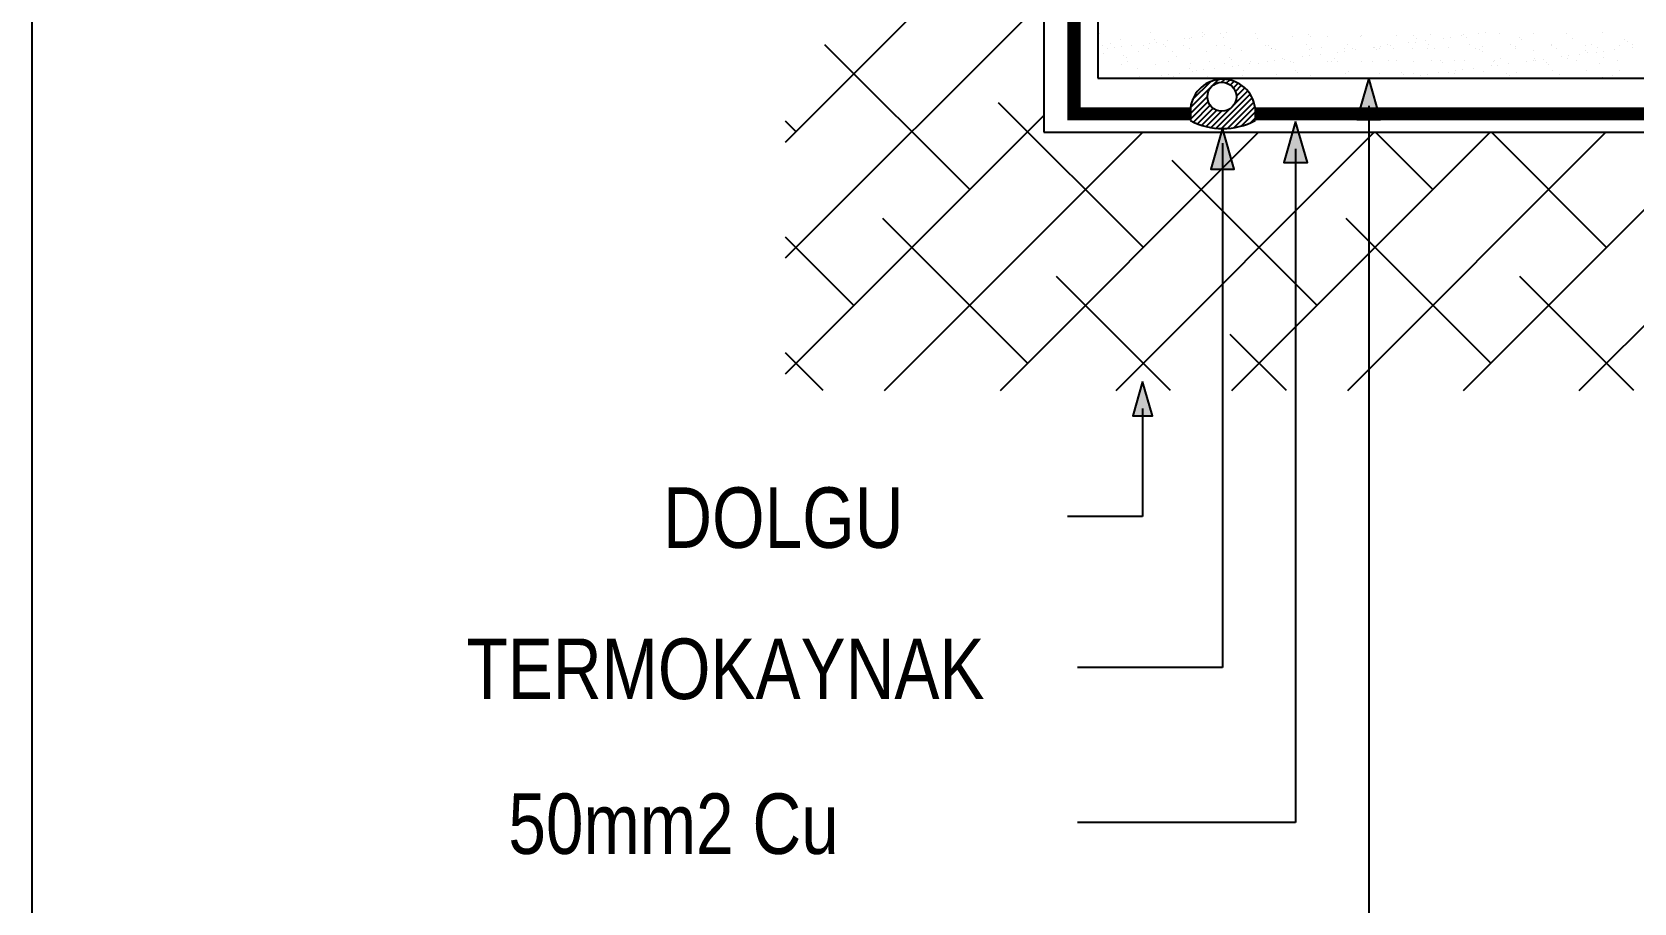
# Model space of a CAD drawing. Header units: millimetres. Extents: x -1335 to 33749, y 2338 to 5277.
# Drawn here: x 8393.3 to 8747.4, y 3529.8 to 3722.2 of the extents above; entities that cross this region are included whole.
import ezdxf

# ---------------------------------------------------------------- set-up
doc = ezdxf.new("R2010")
doc.units = ezdxf.units.MM
doc.styles.add('ELEKTRIK', font='arial.ttf', dxfattribs={"height": 0.2})

msp = doc.modelspace()

# ---------------------------------------------------------------- hatches: boundary and pattern name
h = msp.add_hatch()
h.set_pattern_fill('ANSI31', color=256, scale=7.238831, style=0)
h.set_pattern_definition([(45, (-129921.163, -941.2649), (-0.639828294, 0.639828294), [])])
h.paths.add_polyline_path([(8663.66, 3705.43, 0.881378), (8649.36, 3705.48), (8649.36, 3702.64, 0.244886), (8663.66, 3702.63)])
h.paths.add_polyline_path([(8653.11, 3707.91, -1), (8659.52, 3707.91, -1)], flags=16)
for points in [[(8686.17, 3702.88), (8691.37, 3702.88), (8688.77, 3711.99)], [(8653.83, 3691.89), (8659.03, 3691.89), (8656.43, 3701)], [(8670, 3693.35), (8675.2, 3693.35), (8672.6, 3702.46)], [(8636.6, 3637.42), (8640.94, 3637.42), (8638.77, 3645.01)]]:
    msp.add_hatch(color=256).paths.add_polyline_path(points)

# ---------------------------------------------------------------- linework, layer by layer
for p, q in [((8616.93, 3981.96), (8616.93, 3700.05)), ((8628.88, 3981.96), (8628.88, 3711.99)), ((8559.87, 3697.89), (8616.93, 3754.95)), ((8559.87, 3672.3), (8616.93, 3729.36)), ((8629.2, 3721.91), (8629.2, 3721.91)), ((8640.43, 3722.14), (8640.43, 3722.14)), ((8652.01, 3722.04), (8652.01, 3722.04)), ((8652.55, 3721.55), (8652.55, 3721.55)), ((8655.91, 3721.82), (8655.91, 3721.82)), ((8657.41, 3722.02), (8657.41, 3722.02)), ((8663.77, 3721.79), (8663.77, 3721.79)), ((8675.36, 3721.69), (8675.36, 3721.69)), ((8702.38, 3721.59), (8702.38, 3721.59)), ((8709.79, 3721.56), (8709.79, 3721.56)), ((8713.13, 3721.85), (8713.13, 3721.85)), ((8714.64, 3722.05), (8714.64, 3722.05)), ((8717.61, 3721.84), (8717.61, 3721.84)), ((8725.19, 3721.94), (8725.19, 3721.94)), ((8732.59, 3721.9), (8732.59, 3721.9)), ((8740.41, 3722.18), (8740.41, 3722.18)), ((8600.57, 3687.4), (8568.57, 3719.39)), ((8629.89, 3719.26), (8629.89, 3719.26)), ((8631.11, 3718.48), (8631.11, 3718.48)), ((8631.72, 3719.6), (8631.72, 3719.6)), ((8632.52, 3718.74), (8632.52, 3718.74)), ((8633.96, 3720.56), (8633.96, 3720.56)), ((8634.03, 3718.94), (8634.03, 3718.94)), ((8636.38, 3719.25), (8636.38, 3719.25)), ((8638.91, 3719.27), (8638.91, 3719.27)), ((8640.13, 3718.49), (8640.13, 3718.49)), ((8640.32, 3719.76), (8640.32, 3719.76)), ((8641.37, 3720.53), (8641.37, 3720.53)), ((8641.82, 3719.96), (8641.82, 3719.96)), ((8643.31, 3719.5), (8643.31, 3719.5)), ((8643.84, 3719.01), (8643.84, 3719.01)), ((8644.18, 3720.27), (8644.18, 3720.27)), ((8647.92, 3719.29), (8647.92, 3719.29)), ((8648.11, 3720.79), (8648.11, 3720.79)), ((8649.15, 3718.51), (8649.15, 3718.51)), ((8649.19, 3720.81), (8649.19, 3720.81)), ((8649.62, 3720.99), (8649.62, 3720.99)), ((8651.97, 3721.3), (8651.97, 3721.3)), ((8655.07, 3719.24), (8655.07, 3719.24)), ((8656.77, 3720.91), (8656.77, 3720.91)), ((8656.94, 3719.31), (8656.94, 3719.31)), ((8658.16, 3718.53), (8658.16, 3718.53)), ((8660.68, 3718.19), (8660.68, 3718.19)), ((8664.17, 3720.87), (8664.17, 3720.87)), ((8665.96, 3719.32), (8665.96, 3719.32)), ((8666.65, 3719.14), (8666.65, 3719.14)), ((8667.18, 3718.54), (8667.18, 3718.54)), ((8667.19, 3718.66), (8667.19, 3718.66)), ((8668.26, 3718.29), (8668.26, 3718.29)), ((8671.99, 3721.15), (8671.99, 3721.15)), ((8674.98, 3719.34), (8674.98, 3719.34)), ((8675.67, 3718.25), (8675.67, 3718.25)), ((8675.89, 3721.2), (8675.89, 3721.2)), ((8676.2, 3718.56), (8676.2, 3718.56)), ((8678.41, 3718.89), (8678.41, 3718.89)), ((8679.57, 3721.25), (8679.57, 3721.25)), ((8683.49, 3718.54), (8683.49, 3718.54)), ((8683.99, 3719.35), (8683.99, 3719.35)), ((8685.21, 3718.58), (8685.21, 3718.58)), ((8685.82, 3718.26), (8685.82, 3718.26)), ((8686.98, 3721.21), (8686.98, 3721.21)), ((8687.12, 3721.43), (8687.12, 3721.43)), ((8689.75, 3718.78), (8689.75, 3718.78)), ((8690, 3718.79), (8690, 3718.79)), ((8690.53, 3718.3), (8690.53, 3718.3)), ((8691.07, 3718.63), (8691.07, 3718.63)), ((8691.26, 3718.97), (8691.26, 3718.97)), ((8693.01, 3719.37), (8693.01, 3719.37)), ((8693.61, 3719.28), (8693.61, 3719.28)), ((8694.23, 3718.59), (8694.23, 3718.59)), ((8694.8, 3721.5), (8694.8, 3721.5)), ((8697.55, 3719.8), (8697.55, 3719.8)), ((8698.48, 3718.6), (8698.48, 3718.6)), ((8698.7, 3721.33), (8698.7, 3721.33)), ((8699.05, 3720), (8699.05, 3720)), ((8699.24, 3720.84), (8699.24, 3720.84)), ((8701.41, 3720.31), (8701.41, 3720.31)), ((8701.75, 3718.53), (8701.75, 3718.53)), ((8702.03, 3719.39), (8702.03, 3719.39)), ((8703.25, 3718.61), (8703.25, 3718.61)), ((8705.34, 3720.83), (8705.34, 3720.83)), ((8706.3, 3718.88), (8706.3, 3718.88)), ((8706.85, 3721.03), (8706.85, 3721.03)), ((8709.2, 3721.34), (8709.2, 3721.34)), ((8710.46, 3721.07), (8710.46, 3721.07)), ((8711.04, 3719.4), (8711.04, 3719.4)), ((8712.27, 3718.63), (8712.27, 3718.63)), ((8713.34, 3718.43), (8713.34, 3718.43)), ((8713.88, 3718.98), (8713.88, 3718.98)), ((8720.06, 3719.42), (8720.06, 3719.42)), ((8721.28, 3718.94), (8721.28, 3718.94)), ((8721.28, 3718.64), (8721.28, 3718.64)), ((8722.04, 3720.97), (8722.04, 3720.97)), ((8722.58, 3720.49), (8722.58, 3720.49)), ((8725.1, 3718.18), (8725.1, 3718.18)), ((8729.08, 3719.44), (8729.08, 3719.44)), ((8729.1, 3719.22), (8729.1, 3719.22)), ((8730.3, 3718.66), (8730.3, 3718.66)), ((8733.8, 3720.72), (8733.8, 3720.72)), ((8736.68, 3719.32), (8736.68, 3719.32)), ((8736.68, 3718.08), (8736.68, 3718.08)), ((8738.1, 3719.45), (8738.1, 3719.45)), ((8739.32, 3718.68), (8739.32, 3718.68)), ((8743.05, 3718.3), (8743.05, 3718.3)), ((8744.09, 3719.28), (8744.09, 3719.28)), ((8745.39, 3720.62), (8745.39, 3720.62)), ((8745.92, 3720.13), (8745.92, 3720.13)), ((8746.98, 3718.81), (8746.98, 3718.81)), ((8747.11, 3719.47), (8747.11, 3719.47)), ((8630.05, 3717.57), (8630.05, 3717.57)), ((8634.14, 3714.99), (8634.14, 3714.99)), ((8634.61, 3716.96), (8634.61, 3716.96)), ((8635.14, 3716.47), (8635.14, 3716.47)), ((8635.51, 3715.68), (8635.51, 3715.68)), ((8637.88, 3717.85), (8637.88, 3717.85)), ((8641.55, 3714.95), (8641.55, 3714.95)), ((8644.52, 3715.69), (8644.52, 3715.69)), ((8645.45, 3717.95), (8645.45, 3717.95)), ((8646.36, 3716.7), (8646.36, 3716.7)), ((8649.37, 3715.23), (8649.37, 3715.23)), ((8652.86, 3717.91), (8652.86, 3717.91)), ((8653.54, 3715.71), (8653.54, 3715.71)), ((8656.95, 3715.33), (8656.95, 3715.33)), ((8657.95, 3716.6), (8657.95, 3716.6)), ((8658.48, 3716.11), (8658.48, 3716.11)), ((8658.58, 3714.67), (8658.58, 3714.67)), ((8660.08, 3714.87), (8660.08, 3714.87)), ((8662.44, 3715.18), (8662.44, 3715.18)), ((8662.56, 3715.73), (8662.56, 3715.73)), ((8664.36, 3715.29), (8664.36, 3715.29)), ((8666.37, 3715.7), (8666.37, 3715.7)), ((8667.88, 3715.9), (8667.88, 3715.9)), ((8669.71, 3716.35), (8669.71, 3716.35)), ((8670.23, 3716.21), (8670.23, 3716.21)), ((8671.58, 3715.74), (8671.58, 3715.74)), ((8672.18, 3715.57), (8672.18, 3715.57)), ((8674.16, 3716.72), (8674.16, 3716.72)), ((8675.67, 3716.92), (8675.67, 3716.92)), ((8678.03, 3717.23), (8678.03, 3717.23)), ((8679.76, 3715.67), (8679.76, 3715.67)), ((8680.59, 3715.76), (8680.59, 3715.76)), ((8681.29, 3716.25), (8681.29, 3716.25)), ((8681.83, 3715.76), (8681.83, 3715.76)), ((8681.96, 3717.75), (8681.96, 3717.75)), ((8683.47, 3717.95), (8683.47, 3717.95)), ((8687.16, 3715.64), (8687.16, 3715.64)), ((8689.61, 3715.78), (8689.61, 3715.78)), ((8693.05, 3715.99), (8693.05, 3715.99)), ((8694.98, 3715.92), (8694.98, 3715.92)), ((8698.63, 3715.79), (8698.63, 3715.79)), ((8702.56, 3716.01), (8702.56, 3716.01)), ((8704.64, 3715.89), (8704.64, 3715.89)), ((8705.17, 3715.4), (8705.17, 3715.4)), ((8707.64, 3715.81), (8707.64, 3715.81)), ((8709.97, 3715.98), (8709.97, 3715.98)), ((8713.87, 3717.94), (8713.87, 3717.94)), ((8715.8, 3714.71), (8715.8, 3714.71)), ((8716.39, 3715.64), (8716.39, 3715.64)), ((8716.66, 3715.83), (8716.66, 3715.83)), ((8717.31, 3714.91), (8717.31, 3714.91)), ((8717.79, 3716.26), (8717.79, 3716.26)), ((8719.67, 3715.22), (8719.67, 3715.22)), ((8723.6, 3715.73), (8723.6, 3715.73)), ((8725.11, 3715.93), (8725.11, 3715.93)), ((8725.37, 3716.36), (8725.37, 3716.36)), ((8725.68, 3715.84), (8725.68, 3715.84)), ((8727.46, 3716.24), (8727.46, 3716.24)), ((8727.98, 3715.54), (8727.98, 3715.54)), ((8728.51, 3715.05), (8728.51, 3715.05)), ((8731.39, 3716.76), (8731.39, 3716.76)), ((8732.78, 3716.32), (8732.78, 3716.32)), ((8732.9, 3716.96), (8732.9, 3716.96)), ((8734.7, 3715.86), (8734.7, 3715.86)), ((8735.25, 3717.27), (8735.25, 3717.27)), ((8737.22, 3717.59), (8737.22, 3717.59)), ((8739.19, 3717.79), (8739.19, 3717.79)), ((8739.74, 3715.28), (8739.74, 3715.28)), ((8740.6, 3716.6), (8740.6, 3716.6)), ((8740.69, 3717.99), (8740.69, 3717.99)), ((8743.71, 3715.87), (8743.71, 3715.87)), ((8628.88, 3711.99), (9078.87, 3711.99)), ((8632.23, 3712.01), (8632.23, 3712.01)), ((8637.66, 3714.16), (8637.66, 3714.16)), ((8638.06, 3712.27), (8638.06, 3712.27)), ((8639.05, 3712.1), (8639.05, 3712.1)), ((8641.25, 3712.02), (8641.25, 3712.02)), ((8642.99, 3712.62), (8642.99, 3712.62)), ((8644.49, 3712.82), (8644.49, 3712.82)), ((8645.64, 3712.37), (8645.64, 3712.37)), ((8646.85, 3713.13), (8646.85, 3713.13)), ((8649.25, 3714.06), (8649.25, 3714.06)), ((8649.78, 3713.57), (8649.78, 3713.57)), ((8650.26, 3712.04), (8650.26, 3712.04)), ((8650.78, 3713.64), (8650.78, 3713.64)), ((8652.29, 3713.84), (8652.29, 3713.84)), ((8653.04, 3712.33), (8653.04, 3712.33)), ((8654.64, 3714.15), (8654.64, 3714.15)), ((8659.28, 3712.05), (8659.28, 3712.05)), ((8660.86, 3712.61), (8660.86, 3712.61)), ((8661, 3713.81), (8661, 3713.81)), ((8668.3, 3712.07), (8668.3, 3712.07)), ((8668.44, 3712.71), (8668.44, 3712.71)), ((8672.59, 3713.71), (8672.59, 3713.71)), ((8673.12, 3713.22), (8673.12, 3713.22)), ((8675.85, 3712.67), (8675.85, 3712.67)), ((8677.31, 3712.09), (8677.31, 3712.09)), ((8683.67, 3712.96), (8683.67, 3712.96)), ((8684.35, 3713.45), (8684.35, 3713.45)), ((8686.33, 3712.1), (8686.33, 3712.1)), ((8691.25, 3713.05), (8691.25, 3713.05)), ((8695.35, 3712.12), (8695.35, 3712.12)), ((8695.93, 3713.35), (8695.93, 3713.35)), ((8696.28, 3712.14), (8696.28, 3712.14)), ((8696.47, 3712.86), (8696.47, 3712.86)), ((8698.66, 3713.02), (8698.66, 3713.02)), ((8700.22, 3712.66), (8700.22, 3712.66)), ((8701.72, 3712.85), (8701.72, 3712.85)), ((8704.08, 3713.16), (8704.08, 3713.16)), ((8704.37, 3712.14), (8704.37, 3712.14)), ((8706.48, 3713.3), (8706.48, 3713.3)), ((8707.69, 3713.09), (8707.69, 3713.09)), ((8708.01, 3713.68), (8708.01, 3713.68)), ((8709.52, 3713.88), (8709.52, 3713.88)), ((8711.87, 3714.19), (8711.87, 3714.19)), ((8713.38, 3712.15), (8713.38, 3712.15)), ((8714.06, 3713.4), (8714.06, 3713.4)), ((8719.28, 3713), (8719.28, 3713)), ((8719.81, 3712.51), (8719.81, 3712.51)), ((8721.46, 3713.36), (8721.46, 3713.36)), ((8722.4, 3712.17), (8722.4, 3712.17)), ((8729.29, 3713.64), (8729.29, 3713.64)), ((8731.03, 3712.74), (8731.03, 3712.74)), ((8731.42, 3712.19), (8731.42, 3712.19)), ((8736.86, 3713.74), (8736.86, 3713.74)), ((8740.43, 3712.2), (8740.43, 3712.2)), ((8742.62, 3712.64), (8742.62, 3712.64)), ((8743.15, 3712.15), (8743.15, 3712.15)), ((8744.27, 3713.7), (8744.27, 3713.7)), ((8638.96, 3674.6), (8606.96, 3706.59)), ((8649.36, 3705.48), (8649.36, 3702.64)), ((8663.66, 3705.43), (8663.66, 3702.63)), ((8688.77, 3705.92), (8688.77, 3512.52)), ((8559.87, 3646.7), (8616.93, 3703.76)), ((8562.18, 3700.19), (8559.87, 3702.5)), ((8581.75, 3642.99), (8638.81, 3700.05)), ((8607.34, 3642.99), (8664.4, 3700.05)), ((8616.93, 3700.05), (9073.89, 3700.05)), ((8632.93, 3642.99), (8690, 3700.05)), ((8656.44, 3697.66), (8656.44, 3581.78)), ((8658.53, 3642.99), (8715.59, 3700.05)), ((8684.12, 3642.99), (8741.18, 3700.05)), ((8702.94, 3687.4), (8690.29, 3700.05)), ((8709.71, 3642.99), (8766.78, 3700.05)), ((8741.33, 3674.6), (8715.88, 3700.05)), ((8735.31, 3642.99), (8792.37, 3700.05)), ((8677.35, 3661.8), (8645.35, 3693.79)), ((8672.6, 3696.39), (8672.6, 3547.56)), ((8613.36, 3649.01), (8581.37, 3681)), ((8715.73, 3649.01), (8683.74, 3681)), ((8574.97, 3661.8), (8559.87, 3676.9)), ((8644.98, 3642.99), (8619.76, 3668.2)), ((8747.35, 3642.99), (8722.13, 3668.2)), ((8670.57, 3642.99), (8658.15, 3655.4)), ((8568.2, 3642.99), (8559.87, 3651.31)), ((8638.79, 3639), (8638.79, 3615.18)), ((8638.79, 3615.18), (8622.17, 3615.18)), ((8656.44, 3581.78), (8624.41, 3581.78)), ((8672.6, 3547.56), (8624.41, 3547.56))]:
    msp.add_line(p, q)
at = {"ltscale": 0.5}
msp.add_lwpolyline([(9973.99, 2935.11), (8393.3, 2935.11), (8393.3, 4170.27)], dxfattribs=at)
at = {"const_width": 2.9}
for points in [[(8649.32, 3704.12), (8623.62, 3704.12), (8623.62, 3925.53), (8497.91, 3925.53)], [(9073.9, 3704.12), (8663.79, 3704.12)]]:
    msp.add_lwpolyline(points, dxfattribs=at)
at = {"flags": 128}
for points in [[(8688.77, 3711.99), (8686.17, 3702.88), (8691.37, 3702.88)], [(8656.43, 3701), (8653.83, 3691.89), (8659.03, 3691.89)], [(8672.6, 3702.46), (8670, 3693.35), (8675.2, 3693.35)], [(8638.77, 3645.01), (8636.6, 3637.42), (8640.94, 3637.42)]]:
    msp.add_lwpolyline(points, close=True, dxfattribs=at)
msp.add_circle((8656.31, 3707.91), 3.21)
for centre, radius, start, end in [((8656.5, 3704.55), 7.21, 6.9871, 172.5561), ((8656.52, 3716.35), 15.47, 242.422, 297.4625)]:
    msp.add_arc(centre, radius, start, end)

# ---------------------------------------------------------------- texts
at = {"style": 'ELEKTRIK', "width": 0.8}
for s, p in [('DOLGU', (8532.83, 3608.24)), ('TERMOKAYNAK', (8489.33, 3574.84)), ('50mm2 Cu ', (8498.58, 3540.62))]:
    msp.add_text(s, height=13.364, dxfattribs=at).set_placement(p)

doc.saveas('drawing.dxf')
